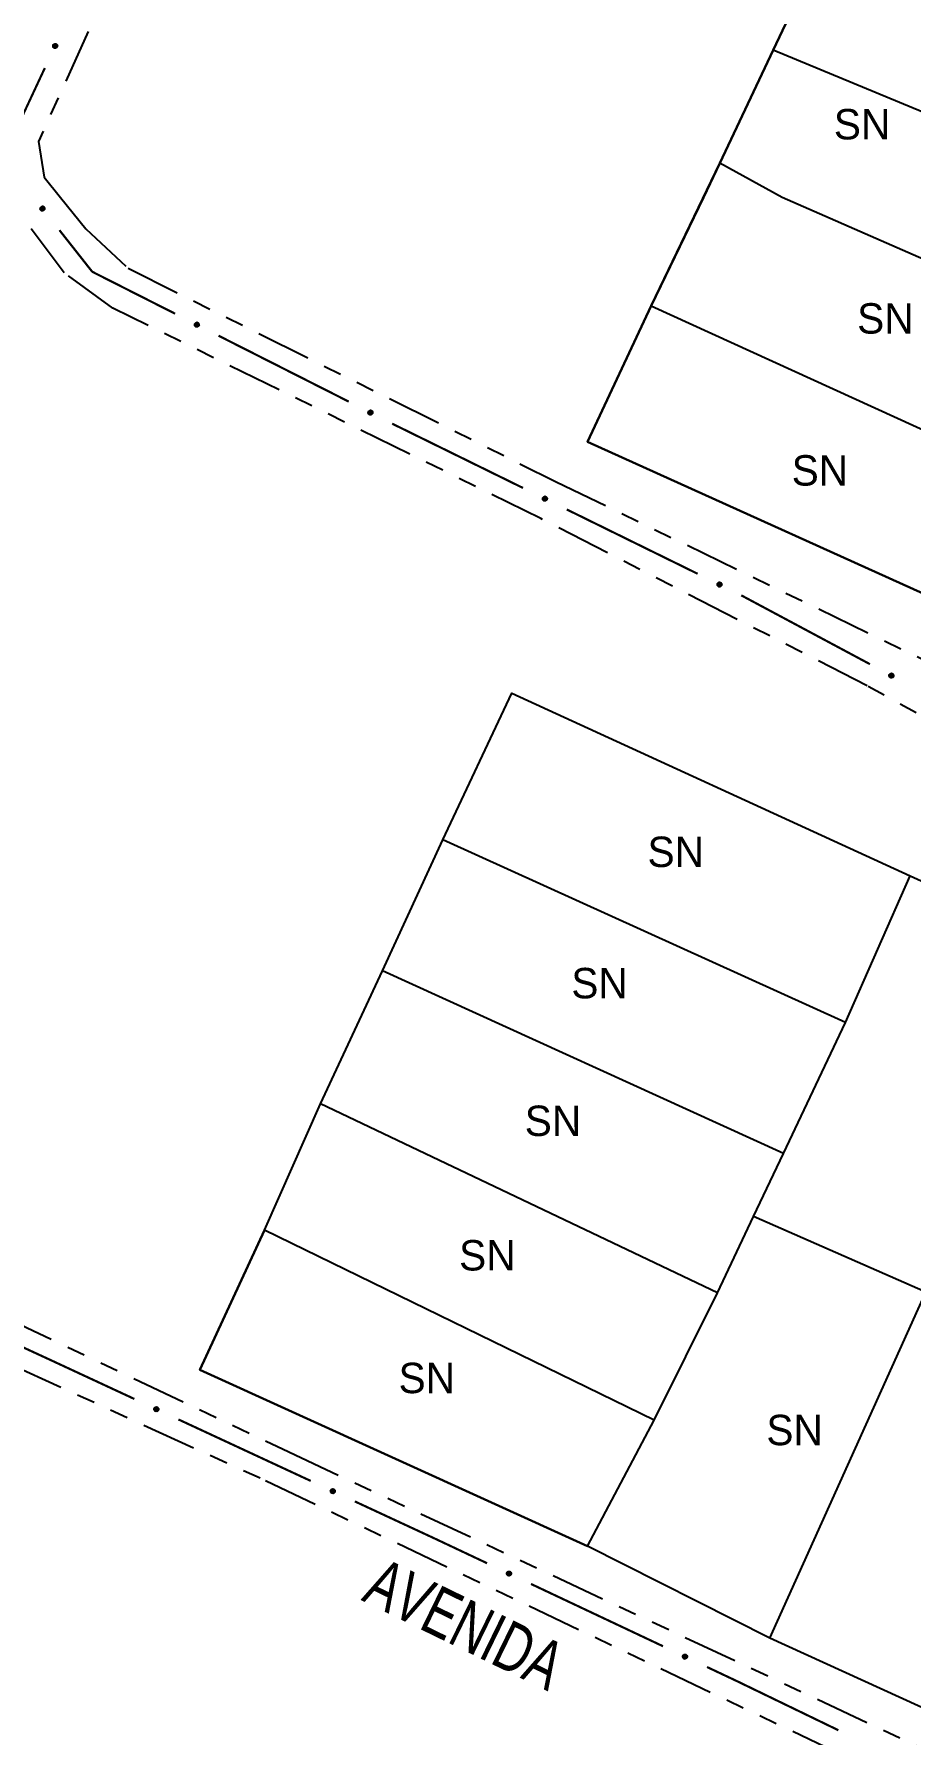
# Model space of a CAD drawing. Extents: x 203665 to 205970, y 4870865 to 4873745.
# Drawn here: x 204870.5 to 204942.6, y 4873173.9 to 4873313.7 of the extents above; entities that cross this region are included whole.
import ezdxf
from ezdxf.enums import TextEntityAlignment as Align

# ---------------------------------------------------------------- set-up
doc = ezdxf.new("R2010")
doc.units = 0
doc.header["$LTSCALE"] = 1.5
doc.header["$MEASUREMENT"] = 0
doc.linetypes.add('TRACO_25', pattern=[8, 3, -1, 1, -1, 1, -1])
for name, color, linetype in [('CD_MALHA_LOTES', 7, 'CONTINUOUS'), ('RU-QUADRA', 210, 'CONTINUOUS'), ('SV-EIXO-RUA-N-PAV', 6, 'CONTINUOUS'), ('SV-RUA-NAO-PAV', 7, 'CONTINUOUS'), ('SV-TXT-RUA-N-PAV', 7, 'CONTINUOUS'), ('Th_NmrPort', 1, 'CONTINUOUS')]:
    doc.layers.add(name, color=color, linetype=linetype)
doc.styles.add('ARIAL', font='ARIAL.SHX')

msp = doc.modelspace()

# ---------------------------------------------------------------- linework, layer by layer
at = {"layer": 'CD_MALHA_LOTES', "linetype": 'Continuous', "flags": 128}
for points in [[(204931.302433, 4873312.41227), (204935.919929, 4873322.201019)], [(204926.914263, 4873303.109675), (204931.302433, 4873312.41227)], [(204960.543078, 4873300.297614), (204931.302433, 4873312.41227)], [(204921.261452, 4873291.381018), (204926.914263, 4873303.109675)], [(204932.034126, 4873300.298081), (204926.914263, 4873303.109675)], [(204959.964183, 4873288.077798), (204932.034126, 4873300.298081)], [(204916.031353, 4873280.205123), (204921.261452, 4873291.381018)], [(204921.261452, 4873291.381018), (204954.623977, 4873276.186205)], [(204949.393878, 4873265.120417), (204916.031353, 4873280.205123)], [(204904.126707, 4873247.488815), (204909.802843, 4873259.550603)], [(204909.802843, 4873259.550603), (204942.558874, 4873244.532494)], [(204899.160089, 4873236.727808), (204904.126707, 4873247.488815)], [(204937.237497, 4873232.470706), (204904.126707, 4873247.488815)], [(204937.237497, 4873232.470706), (204942.558874, 4873244.532494)], [(204942.558874, 4873244.532494), (204956.571834, 4873238.146842)], [(204894.075217, 4873225.789422), (204899.160089, 4873236.727808)], [(204932.152626, 4873221.7097), (204899.160089, 4873236.727808)], [(204932.152626, 4873221.7097), (204937.237497, 4873232.470706)], [(204889.463357, 4873215.383174), (204894.075217, 4873225.789422)], [(204926.712996, 4873210.239176), (204894.075217, 4873225.789422)], [(204929.669317, 4873216.506575), (204932.152626, 4873221.7097)], [(204926.712996, 4873210.239176), (204929.669317, 4873216.506575)], [(204943.859655, 4873210.298302), (204929.669317, 4873216.506575)], [(204889.463357, 4873215.383174), (204884.14198, 4873203.91265)], [(204921.509872, 4873199.773801), (204889.463357, 4873215.383174)], [(204921.509872, 4873199.773801), (204926.712996, 4873210.239176)], [(204931.029224, 4873181.858499), (204943.859655, 4873210.298302)], [(204884.14198, 4873203.91265), (204916.011116, 4873189.426679)], [(204916.011116, 4873189.426679), (204921.509872, 4873199.773801)], [(204931.029224, 4873181.858499), (204916.011116, 4873189.426679)], [(204943.209265, 4873176.300616), (204931.029224, 4873181.858499)]]:
    msp.add_lwpolyline(points, dxfattribs=at)
at = {"layer": 'RU-QUADRA', "linetype": 'Continuous', "flags": 128}
for points in [[(204935.919929, 4873322.201019), (204931.302433, 4873312.41227), (204926.914263, 4873303.109675), (204925.571841, 4873300.29895), (204921.261452, 4873291.381018), (204916.031353, 4873280.205123), (204949.393878, 4873265.120417), (204960.51472, 4873260.055479), (204972.020937, 4873254.935487), (204981.820491, 4873250.421086), (204991.289723, 4873245.796578), (205007.915932, 4873238.309278), (205018.706451, 4873233.464555)], [(205010.731626, 4873144.786239), (204999.79324, 4873149.87111), (204989.860003, 4873154.955982), (204981.464053, 4873158.740072), (204965.263416, 4873166.308253), (204954.679789, 4873171.097492), (204943.209265, 4873176.300616), (204931.029224, 4873181.858499), (204916.011116, 4873189.426679), (204884.14198, 4873203.91265), (204889.463357, 4873215.383174), (204894.075217, 4873225.789422), (204899.160089, 4873236.727808), (204904.126707, 4873247.488815), (204909.802843, 4873259.550603), (204942.558874, 4873244.532494), (204956.571834, 4873238.146842), (204969.520518, 4873232.056821), (204981.582306, 4873226.735444), (204991.515543, 4873222.005332), (205002.513055, 4873216.683955), (205014.693096, 4873211.244325)]]:
    msp.add_lwpolyline(points, dxfattribs=at)
at = {"layer": 'SV-EIXO-RUA-N-PAV'}
for points in [[(204872.397619, 4873312.833443), (204872.414978, 4873312.787718), (204872.420547, 4873312.744871), (204872.414906, 4873312.707797), (204872.401379, 4873312.676336), (204872.383915, 4873312.645708), (204872.359494, 4873312.618714), (204872.325754, 4873312.594757), (204872.280009, 4873312.577021), (204872.235741, 4873312.574201), (204872.199098, 4873312.577787), (204872.16548, 4873312.590003), (204872.136011, 4873312.607467), (204872.108809, 4873312.633761), (204872.084865, 4873312.66819), (204872.068145, 4873312.714621), (204872.062973, 4873312.756664), (204872.069371, 4873312.792381), (204872.081866, 4873312.8261), (204872.10007, 4873312.857155), (204872.124195, 4873312.883515), (204872.158903, 4873312.907561), (204872.204949, 4873312.923457), (204872.246823, 4873312.929094), (204872.28262, 4873312.923199), (204872.31554, 4873312.91015), (204872.346473, 4873312.893007), (204872.37463, 4873312.869589), (204872.397619, 4873312.833443)], [(204871.253853, 4873299.202826), (204871.205894, 4873299.193235), (204871.162715, 4873299.194798), (204871.127076, 4873299.206468), (204871.098273, 4873299.224992), (204871.070939, 4873299.247262), (204871.048336, 4873299.275795), (204871.030262, 4873299.31302), (204871.020304, 4873299.361062), (204871.024813, 4873299.40519), (204871.034384, 4873299.440742), (204871.051971, 4873299.471889), (204871.07405, 4873299.498079), (204871.104465, 4873299.520578), (204871.142368, 4873299.538525), (204871.190918, 4873299.54737), (204871.233239, 4873299.545547), (204871.267414, 4873299.533354), (204871.298615, 4873299.515476), (204871.326248, 4873299.492405), (204871.348275, 4873299.464269), (204871.366276, 4873299.426074), (204871.374371, 4873299.378039), (204871.373034, 4873299.335808), (204871.361324, 4873299.301471), (204871.343031, 4873299.27115), (204871.321028, 4873299.243463), (204871.293292, 4873299.219547), (204871.253853, 4873299.202826)], [(204883.97375, 4873289.66982), (204883.927497, 4873289.653923), (204883.884495, 4873289.649718), (204883.847619, 4873289.656534), (204883.816603, 4873289.671054), (204883.786546, 4873289.689483), (204883.760341, 4873289.714748), (204883.737468, 4873289.749233), (204883.721195, 4873289.795519), (204883.719783, 4873289.839854), (204883.724531, 4873289.876364), (204883.737809, 4873289.909577), (204883.756201, 4873289.938476), (204883.783346, 4873289.964829), (204883.818519, 4873289.987667), (204883.865457, 4873290.002903), (204883.907644, 4873290.006737), (204883.943139, 4873289.999207), (204883.976444, 4873289.985647), (204884.006905, 4873289.966465), (204884.032485, 4873289.941515), (204884.055416, 4873289.90606), (204884.069841, 4873289.859533), (204884.074144, 4873289.8175), (204884.067115, 4873289.781909), (204884.053026, 4873289.74942), (204884.034909, 4873289.719048), (204884.010609, 4873289.691649), (204883.97375, 4873289.66982)], [(204898.249615, 4873282.444887), (204898.203363, 4873282.428989), (204898.16036, 4873282.424784), (204898.123484, 4873282.4316), (204898.092469, 4873282.44612), (204898.062411, 4873282.464549), (204898.036206, 4873282.489815), (204898.013333, 4873282.524299), (204897.99706, 4873282.570585), (204897.995648, 4873282.61492), (204898.000396, 4873282.65143), (204898.013675, 4873282.684643), (204898.032066, 4873282.713542), (204898.059211, 4873282.739895), (204898.094384, 4873282.762733), (204898.141322, 4873282.77797), (204898.183509, 4873282.781803), (204898.219004, 4873282.774273), (204898.25231, 4873282.760713), (204898.28277, 4873282.741531), (204898.308351, 4873282.716581), (204898.331282, 4873282.681126), (204898.345706, 4873282.634599), (204898.35001, 4873282.592566), (204898.342981, 4873282.556975), (204898.328892, 4873282.524486), (204898.310775, 4873282.494114), (204898.286474, 4873282.466715), (204898.249615, 4873282.444887)], [(204912.599857, 4873275.366175), (204912.553797, 4873275.349728), (204912.510848, 4873275.345012), (204912.473893, 4873275.351388), (204912.442707, 4873275.365538), (204912.412432, 4873275.383607), (204912.385928, 4873275.408559), (204912.362647, 4873275.442769), (204912.345824, 4873275.488858), (204912.343884, 4873275.533173), (204912.348197, 4873275.569737), (204912.361079, 4873275.603106), (204912.379125, 4873275.632222), (204912.405954, 4873275.658896), (204912.440853, 4873275.682151), (204912.487606, 4873275.697945), (204912.529745, 4873275.70228), (204912.565327, 4873275.695174), (204912.598791, 4873275.682011), (204912.629478, 4873275.663193), (204912.655354, 4873275.63855), (204912.678705, 4873275.60337), (204912.693683, 4873275.557018), (204912.698486, 4873275.51504), (204912.691882, 4873275.479367), (204912.678181, 4873275.446713), (204912.660426, 4873275.416127), (204912.636453, 4873275.388441), (204912.599857, 4873275.366175)], [(204926.960726, 4873268.311713), (204926.914666, 4873268.295266), (204926.871717, 4873268.290549), (204926.834762, 4873268.296926), (204926.803576, 4873268.311076), (204926.773301, 4873268.329145), (204926.746798, 4873268.354097), (204926.723516, 4873268.388307), (204926.706693, 4873268.434395), (204926.704753, 4873268.478711), (204926.709066, 4873268.515275), (204926.721948, 4873268.548644), (204926.739995, 4873268.57776), (204926.766824, 4873268.604433), (204926.801722, 4873268.627689), (204926.848476, 4873268.643483), (204926.890614, 4873268.647818), (204926.926196, 4873268.640712), (204926.959661, 4873268.627549), (204926.990347, 4873268.608731), (204927.016223, 4873268.584088), (204927.039574, 4873268.548908), (204927.054552, 4873268.502556), (204927.059356, 4873268.460577), (204927.052751, 4873268.424905), (204927.03905, 4873268.392251), (204927.021296, 4873268.361665), (204926.997323, 4873268.333978), (204926.960726, 4873268.311713)], [(204941.092872, 4873260.819457), (204941.046274, 4873260.804602), (204941.003188, 4873260.801363), (204940.966474, 4873260.809006), (204940.935793, 4873260.824218), (204940.906156, 4873260.843317), (204940.880525, 4873260.869165), (204940.858432, 4873260.904154), (204940.843203, 4873260.950794), (204940.842787, 4873260.995149), (204940.848353, 4873261.031544), (204940.862374, 4873261.06445), (204940.88141, 4873261.092929), (204940.909139, 4873261.118665), (204940.944816, 4873261.140708), (204940.992085, 4873261.154887), (204941.034347, 4873261.157772), (204941.069664, 4873261.149448), (204941.102657, 4873261.135143), (204941.132679, 4873261.115282), (204941.157693, 4873261.089764), (204941.179822, 4873261.053803), (204941.193198, 4873261.006964), (204941.196557, 4873260.964845), (204941.18873, 4873260.929421), (204941.173916, 4873260.897256), (204941.155121, 4873260.867299), (204941.130211, 4873260.840452), (204941.092872, 4873260.819457)], [(204880.479356, 4873200.83754), (204880.525046, 4873200.854986), (204880.567883, 4873200.860638), (204880.604968, 4873200.855068), (204880.636455, 4873200.841602), (204880.667116, 4873200.824196), (204880.694157, 4873200.799828), (204880.718179, 4873200.766134), (204880.736003, 4873200.720423), (204880.738908, 4873200.67616), (204880.735393, 4873200.639511), (204880.723241, 4873200.605869), (204880.705834, 4873200.576367), (204880.679592, 4873200.549115), (204880.645209, 4873200.525104), (204880.598811, 4873200.508295), (204880.556777, 4873200.503042), (204880.521048, 4873200.509371), (204880.487305, 4873200.521802), (204880.456215, 4873200.539946), (204880.429809, 4873200.56402), (204880.405696, 4873200.598682), (204880.389712, 4873200.644697), (204880.383994, 4873200.686561), (204880.38982, 4873200.722369), (204880.402806, 4873200.755314), (204880.41989, 4873200.786279), (204880.443254, 4873200.814482), (204880.479356, 4873200.83754)], [(204894.990561, 4873194.097738), (204895.036252, 4873194.115185), (204895.079088, 4873194.120836), (204895.116173, 4873194.115267), (204895.14766, 4873194.1018), (204895.178321, 4873194.084395), (204895.205363, 4873194.060026), (204895.229385, 4873194.026332), (204895.247208, 4873193.980621), (204895.250113, 4873193.936359), (204895.246598, 4873193.899709), (204895.234446, 4873193.866068), (204895.217039, 4873193.836565), (204895.190797, 4873193.809313), (204895.156414, 4873193.785303), (204895.110016, 4873193.768493), (204895.067982, 4873193.763241), (204895.032253, 4873193.76957), (204894.99851, 4873193.782), (204894.96742, 4873193.800145), (204894.941014, 4873193.824218), (204894.916901, 4873193.858881), (204894.900917, 4873193.904896), (204894.8952, 4873193.946759), (204894.901025, 4873193.982567), (204894.914011, 4873194.015513), (204894.931095, 4873194.046478), (204894.954459, 4873194.07468), (204894.990561, 4873194.097738)], [(204909.485887, 4873187.32248), (204909.53168, 4873187.339657), (204909.574549, 4873187.345056), (204909.6116, 4873187.339268), (204909.643008, 4873187.325616), (204909.673566, 4873187.30803), (204909.700463, 4873187.283503), (204909.724286, 4873187.249668), (204909.741839, 4873187.203852), (204909.744484, 4873187.159574), (204909.740753, 4873187.122945), (204909.728403, 4873187.089376), (204909.710822, 4873187.059977), (204909.68442, 4873187.03288), (204909.649896, 4873187.009072), (204909.603399, 4873186.992537), (204909.561335, 4873186.987532), (204909.525645, 4873186.994072), (204909.491975, 4873187.006701), (204909.460993, 4873187.025029), (204909.434729, 4873187.049257), (204909.410821, 4873187.084061), (204909.395108, 4873187.13017), (204909.389638, 4873187.172066), (204909.395675, 4873187.207839), (204909.408855, 4873187.240707), (204909.42612, 4873187.271571), (204909.44965, 4873187.299636), (204909.485887, 4873187.32248)], [(204923.957107, 4873180.497248), (204924.0029, 4873180.514425), (204924.045769, 4873180.519824), (204924.08282, 4873180.514036), (204924.114228, 4873180.500384), (204924.144786, 4873180.482798), (204924.171683, 4873180.458271), (204924.195506, 4873180.424436), (204924.213059, 4873180.37862), (204924.215704, 4873180.334341), (204924.211972, 4873180.297713), (204924.199623, 4873180.264144), (204924.182042, 4873180.234744), (204924.15564, 4873180.207648), (204924.121116, 4873180.18384), (204924.074619, 4873180.167305), (204924.032555, 4873180.1623), (204923.996865, 4873180.16884), (204923.963195, 4873180.181469), (204923.932213, 4873180.199796), (204923.905949, 4873180.224025), (204923.882041, 4873180.258829), (204923.866328, 4873180.304937), (204923.860858, 4873180.346834), (204923.866894, 4873180.382607), (204923.880075, 4873180.415475), (204923.89734, 4873180.446339), (204923.92087, 4873180.474403), (204923.957107, 4873180.497248)]]:
    msp.add_lwpolyline(points, close=True, dxfattribs=at)
for points in [[(204872.10007, 4873312.857155), (204872.062973, 4873312.756664)], [(204872.110873, 4873312.866134), (204872.067829, 4873312.741663)], [(204872.124195, 4873312.883515), (204872.068145, 4873312.714621)], [(204872.141376, 4873312.889542), (204872.079366, 4873312.698632)], [(204872.158903, 4873312.907561), (204872.084865, 4873312.66819)], [(204872.181688, 4873312.911383), (204872.097661, 4873312.653951)], [(204872.204949, 4873312.923457), (204872.108809, 4873312.633761)], [(204872.22406, 4873312.924732), (204872.12346, 4873312.625343)], [(204872.246823, 4873312.929094), (204872.136011, 4873312.607467)], [(204872.262557, 4873312.923327), (204872.151568, 4873312.601682)], [(204872.28262, 4873312.923199), (204872.16548, 4873312.590003)], [(204872.29759, 4873312.914503), (204872.180665, 4873312.586593)], [(204872.31554, 4873312.91015), (204872.199098, 4873312.577787)], [(204872.330397, 4873312.897683), (204872.221139, 4873312.579747)], [(204872.346473, 4873312.893007), (204872.235741, 4873312.574201)], [(204872.358423, 4873312.877072), (204872.260213, 4873312.579578)], [(204872.37463, 4873312.869589), (204872.280009, 4873312.577021)], [(204872.384139, 4873312.851515), (204872.302667, 4873312.589878)], [(204872.397619, 4873312.833443), (204872.325754, 4873312.594757)], [(204872.406062, 4873312.808152), (204872.345371, 4873312.613615)], [(204872.414978, 4873312.787718), (204872.359494, 4873312.618714)], [(204872.418258, 4873312.763307), (204872.374555, 4873312.64065)], [(204872.420547, 4873312.744871), (204872.383915, 4873312.645708)], [(204871.373034, 4873299.335808), (204871.07405, 4873299.498079)], [(204871.372481, 4873299.358979), (204871.093749, 4873299.507514)], [(204871.374371, 4873299.378039), (204871.104465, 4873299.520578)], [(204871.366292, 4873299.402971), (204871.126215, 4873299.528249)], [(204871.366276, 4873299.426074), (204871.142368, 4873299.538525)], [(204871.351389, 4873299.44633), (204871.173299, 4873299.538936)], [(204871.348275, 4873299.464269), (204871.190918, 4873299.54737)], [(204871.333325, 4873299.480272), (204871.217643, 4873299.543228)], [(204871.326248, 4873299.492405), (204871.233239, 4873299.545547)], [(204871.293292, 4873299.219547), (204871.020304, 4873299.361062)], [(204871.321028, 4873299.243463), (204871.024813, 4873299.40519)], [(204871.303342, 4873299.234301), (204871.026086, 4873299.380166)], [(204871.273898, 4873299.213145), (204871.029253, 4873299.336595)], [(204871.253853, 4873299.202826), (204871.030262, 4873299.31302)], [(204871.328287, 4873299.258549), (204871.032688, 4873299.418679)], [(204871.343031, 4873299.27115), (204871.034384, 4873299.440742)], [(204871.227517, 4873299.198663), (204871.045632, 4873299.290566)], [(204871.350281, 4873299.288138), (204871.046107, 4873299.457473)], [(204871.205894, 4873299.193235), (204871.048336, 4873299.275795)], [(204871.361324, 4873299.301471), (204871.051971, 4873299.471889)], [(204871.364755, 4873299.321239), (204871.065782, 4873299.483688)], [(204871.181276, 4873299.19402), (204871.067492, 4873299.257327)], [(204871.162715, 4873299.194798), (204871.070939, 4873299.247262)], [(204884.034909, 4873289.719048), (204883.719783, 4873289.839854)], [(204884.010609, 4873289.691649), (204883.721195, 4873289.795519)], [(204884.018602, 4873289.70761), (204883.72438, 4873289.815223)], [(204884.053026, 4873289.74942), (204883.724531, 4873289.876364)], [(204884.040094, 4873289.734967), (204883.72579, 4873289.854272)], [(204883.992241, 4873289.682719), (204883.733326, 4873289.772463)], [(204884.057948, 4873289.767223), (204883.733919, 4873289.894508)], [(204883.97375, 4873289.66982), (204883.737468, 4873289.749233)], [(204884.067115, 4873289.781909), (204883.737809, 4873289.909577)], [(204884.067881, 4873289.801958), (204883.749924, 4873289.923111)], [(204883.948204, 4873289.662185), (204883.755693, 4873289.729027)], [(204884.074144, 4873289.8175), (204883.756201, 4873289.938476)], [(204883.927497, 4873289.653923), (204883.760341, 4873289.714748)], [(204884.070508, 4873289.84039), (204883.774467, 4873289.950453)], [(204884.069841, 4873289.859533), (204883.783346, 4873289.964829)], [(204884.058512, 4873289.883165), (204883.80388, 4873289.97533)], [(204884.055416, 4873289.90606), (204883.818519, 4873289.987667)], [(204884.037963, 4873289.924151), (204883.849119, 4873289.992196)], [(204884.032485, 4873289.941515), (204883.865457, 4873290.002903)], [(204884.015536, 4873289.955383), (204883.892496, 4873290.002359)], [(204884.006905, 4873289.966465), (204883.907644, 4873290.006737)], [(204883.902994, 4873289.65142), (204883.781787, 4873289.698998)], [(204883.884495, 4873289.649718), (204883.786546, 4873289.689483)], [(204898.346374, 4873282.615456), (204898.050332, 4873282.725519)], [(204898.345706, 4873282.634599), (204898.059211, 4873282.739895)], [(204898.334377, 4873282.658232), (204898.079745, 4873282.750396)], [(204898.331282, 4873282.681126), (204898.094384, 4873282.762733)], [(204898.313828, 4873282.699218), (204898.124985, 4873282.767262)], [(204898.308351, 4873282.716581), (204898.141322, 4873282.77797)], [(204898.291401, 4873282.730449), (204898.168361, 4873282.777426)], [(204898.28277, 4873282.741531), (204898.183509, 4873282.781803)], [(204898.310775, 4873282.494114), (204897.995648, 4873282.61492)], [(204898.286474, 4873282.466715), (204897.99706, 4873282.570585)], [(204898.294468, 4873282.482677), (204898.000245, 4873282.590289)], [(204898.328892, 4873282.524486), (204898.000396, 4873282.65143)], [(204898.315959, 4873282.510033), (204898.001656, 4873282.629338)], [(204898.268106, 4873282.457785), (204898.009191, 4873282.547529)], [(204898.333813, 4873282.542289), (204898.009784, 4873282.669574)], [(204898.249615, 4873282.444887), (204898.013333, 4873282.524299)], [(204898.342981, 4873282.556975), (204898.013675, 4873282.684643)], [(204898.343746, 4873282.577024), (204898.02579, 4873282.698178)], [(204898.224069, 4873282.437251), (204898.031558, 4873282.504093)], [(204898.35001, 4873282.592566), (204898.032066, 4873282.713542)], [(204898.203363, 4873282.428989), (204898.036206, 4873282.489815)], [(204898.178859, 4873282.426486), (204898.057653, 4873282.474064)], [(204898.16036, 4873282.424784), (204898.062411, 4873282.464549)], [(204912.660426, 4873275.416127), (204912.343884, 4873275.533173)], [(204912.636453, 4873275.388441), (204912.345824, 4873275.488858)], [(204912.678181, 4873275.446713), (204912.348197, 4873275.569737)], [(204912.644257, 4873275.404496), (204912.348774, 4873275.508599)], [(204912.665421, 4873275.432107), (204912.349719, 4873275.547661)], [(204912.68289, 4873275.464573), (204912.357368, 4873275.587991)], [(204912.618194, 4873275.379293), (204912.358228, 4873275.465948)], [(204912.691882, 4873275.479367), (204912.361079, 4873275.603106)], [(204912.599857, 4873275.366175), (204912.362647, 4873275.442769)], [(204912.692408, 4873275.499424), (204912.373032, 4873275.616783)], [(204912.698486, 4873275.51504), (204912.379125, 4873275.632222)], [(204912.574404, 4873275.358236), (204912.381111, 4873275.422781)], [(204912.553797, 4873275.349728), (204912.385928, 4873275.408559)], [(204912.694578, 4873275.537885), (204912.397247, 4873275.644415)], [(204912.693683, 4873275.557018), (204912.405954, 4873275.658896)], [(204912.529325, 4873275.346934), (204912.407561, 4873275.393065)], [(204912.510848, 4873275.345012), (204912.412432, 4873275.383607)], [(204912.682073, 4873275.580514), (204912.426362, 4873275.66964)], [(204912.678705, 4873275.60337), (204912.440853, 4873275.682151)], [(204912.661038, 4873275.621253), (204912.471397, 4873275.687044)], [(204912.655354, 4873275.63855), (204912.487606, 4873275.697945)], [(204912.638241, 4873275.652215), (204912.51465, 4873275.697723)], [(204912.629478, 4873275.663193), (204912.529745, 4873275.70228)], [(204927.021296, 4873268.361665), (204926.704753, 4873268.478711)], [(204926.997323, 4873268.333978), (204926.706693, 4873268.434395)], [(204927.03905, 4873268.392251), (204926.709066, 4873268.515275)], [(204927.005126, 4873268.350034), (204926.709643, 4873268.454136)], [(204927.02629, 4873268.377644), (204926.710588, 4873268.493199)], [(204927.043759, 4873268.410111), (204926.718238, 4873268.533529)], [(204926.979063, 4873268.32483), (204926.719097, 4873268.411486)], [(204927.052751, 4873268.424905), (204926.721948, 4873268.548644)], [(204926.960726, 4873268.311713), (204926.723516, 4873268.388307)], [(204927.053277, 4873268.444962), (204926.733901, 4873268.562321)], [(204927.059356, 4873268.460577), (204926.739995, 4873268.57776)], [(204926.935273, 4873268.303774), (204926.74198, 4873268.368319)], [(204926.914666, 4873268.295266), (204926.746798, 4873268.354097)], [(204927.055447, 4873268.483423), (204926.758117, 4873268.589953)], [(204927.054552, 4873268.502556), (204926.766824, 4873268.604433)], [(204926.890194, 4873268.292472), (204926.76843, 4873268.338603)], [(204926.871717, 4873268.290549), (204926.773301, 4873268.329145)], [(204927.042942, 4873268.526052), (204926.787231, 4873268.615178)], [(204927.039574, 4873268.548908), (204926.801722, 4873268.627689)], [(204927.021907, 4873268.56679), (204926.832267, 4873268.632582)], [(204927.016223, 4873268.584088), (204926.848476, 4873268.643483)], [(204926.99911, 4873268.597753), (204926.875519, 4873268.643261)], [(204926.990347, 4873268.608731), (204926.890614, 4873268.647818)], [(204941.155121, 4873260.867299), (204940.842787, 4873260.995149)], [(204941.130211, 4873260.840452), (204940.843203, 4873260.950794)], [(204941.138562, 4873260.85623), (204940.846829, 4873260.970422)], [(204941.173916, 4873260.897256), (204940.848353, 4873261.031544)], [(204941.160662, 4873260.883097), (204940.849116, 4873261.009429)], [(204941.111648, 4873260.831937), (204940.854813, 4873260.927471)], [(204941.179235, 4873260.914944), (204940.858146, 4873261.049472)], [(204941.092872, 4873260.819457), (204940.858432, 4873260.904154)], [(204941.18873, 4873260.929421), (204940.862374, 4873261.06445)], [(204941.189946, 4873260.949447), (204940.87479, 4873261.077709)], [(204941.067161, 4873260.812396), (204940.876199, 4873260.883544)], [(204941.046274, 4873260.804602), (204940.880525, 4873260.869165)], [(204941.196557, 4873260.964845), (204940.88141, 4873261.092929)], [(204941.193436, 4873260.987811), (204940.89994, 4873261.104493)], [(204941.021721, 4873260.80265), (204940.901613, 4873260.852937)], [(204941.003188, 4873260.801363), (204940.906156, 4873260.843317)], [(204941.193198, 4873261.006964), (204940.909139, 4873261.118665)], [(204941.182402, 4873261.030845), (204940.929904, 4873261.128703)], [(204941.179822, 4873261.053803), (204940.944816, 4873261.140708)], [(204941.162779, 4873261.072282), (204940.975511, 4873261.14455)], [(204941.157693, 4873261.089764), (204940.992085, 4873261.154887)], [(204941.141059, 4873261.104009), (204941.019105, 4873261.153736)], [(204941.132679, 4873261.115282), (204941.034347, 4873261.157772)], [(204880.383994, 4873200.686561), (204880.705834, 4873200.576367)], [(204880.3884, 4873200.663806), (204880.687981, 4873200.563781)], [(204880.389712, 4873200.644697), (204880.679592, 4873200.549115)], [(204880.389731, 4873200.702305), (204880.711589, 4873200.591934)], [(204880.38982, 4873200.722369), (204880.723241, 4873200.605869)], [(204880.398488, 4873200.737356), (204880.726621, 4873200.621061)], [(204880.401831, 4873200.62146), (204880.659424, 4873200.537928)], [(204880.402806, 4873200.755314), (204880.735393, 4873200.639511)], [(204880.405696, 4873200.598682), (204880.645209, 4873200.525104)], [(204880.415244, 4873200.770195), (204880.73339, 4873200.661548)], [(204880.41989, 4873200.786279), (204880.738908, 4873200.67616)], [(204880.423749, 4873200.581189), (204880.614778, 4873200.519546)], [(204880.429809, 4873200.56402), (204880.598811, 4873200.508295)], [(204880.435802, 4873200.79826), (204880.733484, 4873200.700622)], [(204880.443254, 4873200.814482), (204880.736003, 4873200.720423)], [(204880.447216, 4873200.550731), (204880.571769, 4873200.507927)], [(204880.456215, 4873200.539946), (204880.556777, 4873200.503042)], [(204880.46131, 4873200.824026), (204880.723102, 4873200.743057)], [(204880.479356, 4873200.83754), (204880.718179, 4873200.766134)], [(204880.50463, 4873200.846032), (204880.699284, 4873200.785714)], [(204880.525046, 4873200.854986), (204880.694157, 4873200.799828)], [(204880.549452, 4873200.858313), (204880.672192, 4873200.814847)], [(204880.567883, 4873200.860638), (204880.667116, 4873200.824196)], [(204894.8952, 4873193.946759), (204895.217039, 4873193.836565)], [(204894.899605, 4873193.924005), (204895.199187, 4873193.82398)], [(204894.900917, 4873193.904896), (204895.190797, 4873193.809313)], [(204894.900936, 4873193.962504), (204895.222794, 4873193.852133)], [(204894.901025, 4873193.982567), (204895.234446, 4873193.866068)], [(204894.909693, 4873193.997554), (204895.237826, 4873193.881259)], [(204894.913036, 4873193.881658), (204895.170629, 4873193.798126)], [(204894.914011, 4873194.015513), (204895.246598, 4873193.899709)], [(204894.916901, 4873193.858881), (204895.156414, 4873193.785303)], [(204894.92645, 4873194.030393), (204895.244595, 4873193.921747)], [(204894.931095, 4873194.046478), (204895.250113, 4873193.936359)], [(204894.934954, 4873193.841388), (204895.125983, 4873193.779745)], [(204894.941014, 4873193.824218), (204895.110016, 4873193.768493)], [(204894.947007, 4873194.058458), (204895.244689, 4873193.96082)], [(204894.954459, 4873194.07468), (204895.247208, 4873193.980621)], [(204894.958421, 4873193.81093), (204895.082974, 4873193.768126)], [(204894.96742, 4873193.800145), (204895.067982, 4873193.763241)], [(204894.972515, 4873194.084224), (204895.234307, 4873194.003255)], [(204894.990561, 4873194.097738), (204895.229385, 4873194.026332)], [(204895.015835, 4873194.10623), (204895.210489, 4873194.045913)], [(204895.036252, 4873194.115185), (204895.205363, 4873194.060026)], [(204895.060657, 4873194.118512), (204895.183398, 4873194.075045)], [(204895.079088, 4873194.120836), (204895.178321, 4873194.084395)], [(204909.389638, 4873187.172066), (204909.710822, 4873187.059977)], [(204909.393909, 4873187.149286), (204909.692896, 4873187.047497)], [(204909.395108, 4873187.13017), (204909.68442, 4873187.03288)], [(204909.395467, 4873187.187777), (204909.716669, 4873187.07551)], [(204909.395675, 4873187.207839), (204909.728403, 4873187.089376)], [(204909.40443, 4873187.222775), (204909.731873, 4873187.104548)], [(204909.40709, 4873187.106861), (204909.664186, 4873187.021812)], [(204909.408855, 4873187.240707), (204909.740753, 4873187.122945)], [(204909.410821, 4873187.084061), (204909.649896, 4873187.009072)], [(204909.42138, 4873187.255515), (204909.73888, 4873187.144994)], [(204909.42612, 4873187.271571), (204909.744484, 4873187.159574)], [(204909.42877, 4873187.066462), (204909.619433, 4873187.003694)], [(204909.434729, 4873187.049257), (204909.603399, 4873186.992537)], [(204909.442103, 4873187.283458), (204909.739204, 4873187.184067)], [(204909.44965, 4873187.299636), (204909.741839, 4873187.203852)], [(204909.452057, 4873187.035866), (204909.576356, 4873186.992329)], [(204909.460993, 4873187.025029), (204909.561335, 4873186.987532)], [(204909.467762, 4873187.309073), (204909.729073, 4873187.226562)], [(204909.485887, 4873187.32248), (204909.724286, 4873187.249668)], [(204909.511211, 4873187.330823), (204909.705506, 4873187.269359)], [(204909.53168, 4873187.339657), (204909.700463, 4873187.283503)], [(204909.556105, 4873187.34284), (204909.678587, 4873187.298651)], [(204909.574549, 4873187.345056), (204909.673566, 4873187.30803)], [(204923.860858, 4873180.346834), (204924.182042, 4873180.234744)], [(204923.865129, 4873180.324054), (204924.164116, 4873180.222265)], [(204923.866328, 4873180.304937), (204924.15564, 4873180.207648)], [(204923.866687, 4873180.362544), (204924.187889, 4873180.250278)], [(204923.866894, 4873180.382607), (204924.199623, 4873180.264144)], [(204923.87565, 4873180.397543), (204924.203092, 4873180.279315)], [(204923.87831, 4873180.281629), (204924.135406, 4873180.19658)], [(204923.880075, 4873180.415475), (204924.211972, 4873180.297713)], [(204923.882041, 4873180.258829), (204924.121116, 4873180.18384)], [(204923.8926, 4873180.430282), (204924.210099, 4873180.319762)], [(204923.89734, 4873180.446339), (204924.215704, 4873180.334341)], [(204923.89999, 4873180.24123), (204924.090653, 4873180.178462)], [(204923.905949, 4873180.224025), (204924.074619, 4873180.167305)], [(204923.913323, 4873180.458226), (204924.210424, 4873180.358835)], [(204923.92087, 4873180.474403), (204924.213059, 4873180.37862)], [(204923.923277, 4873180.210634), (204924.047576, 4873180.167097)], [(204923.932213, 4873180.199796), (204924.032555, 4873180.1623)], [(204923.938982, 4873180.483841), (204924.200293, 4873180.40133)], [(204923.957107, 4873180.497248), (204924.195506, 4873180.424436)], [(204923.982431, 4873180.505591), (204924.176726, 4873180.444127)], [(204924.0029, 4873180.514425), (204924.171683, 4873180.458271)], [(204924.027325, 4873180.517608), (204924.149807, 4873180.473419)], [(204924.045769, 4873180.519824), (204924.144786, 4873180.482798)]]:
    msp.add_lwpolyline(points, dxfattribs=at)
at = {"layer": 'SV-EIXO-RUA-N-PAV', "const_width": 0.18}
for points in [[(204871.391137, 4873310.937531), (204868.85326, 4873305.500696)], [(204875.287192, 4873294.189413), (204872.592108, 4873297.60689)], [(204875.865086, 4873293.896944), (204875.287192, 4873294.189413)], [(204882.110777, 4873290.736036), (204875.865086, 4873293.896944)], [(204896.386642, 4873283.511102), (204885.679743, 4873288.929802)], [(204900.281084, 4873281.540147), (204899.955608, 4873281.704868)], [(204900.851225, 4873281.260078), (204900.281084, 4873281.540147)], [(204910.724322, 4873276.410135), (204900.851225, 4873281.260078)], [(204925.085192, 4873269.355673), (204914.31454, 4873274.64652)], [(204939.254307, 4873261.927231), (204928.67177, 4873267.58496)], [(204867.86154, 4873206.56489), (204871.493076, 4873204.888005)], [(204871.493076, 4873204.888005), (204872.190762, 4873204.565844)], [(204872.190762, 4873204.565844), (204878.749396, 4873201.519654)], [(204882.377197, 4873199.834703), (204893.260601, 4873194.779852)], [(204896.888403, 4873193.094902), (204903.237055, 4873190.146238)], [(204903.237055, 4873190.146238), (204903.479511, 4873190.033629)], [(204903.479511, 4873190.033629), (204907.759979, 4873188.014781)], [(204911.377784, 4873186.308473), (204922.231199, 4873181.189549)], [(204925.849004, 4873179.483241), (204927.657907, 4873178.630087)], [(204927.657907, 4873178.630087), (204928.317735, 4873178.318884)], [(204928.317735, 4873178.318884), (204936.662916, 4873174.281621)]]:
    msp.add_lwpolyline(points, dxfattribs=at)
at = {"layer": 'SV-RUA-NAO-PAV', "linetype": 'TRACO_25'}
for points in [[(205021.566461, 4873300.296616, 6.964069), (205019.120236, 4873301.46294, 6.964069), (204969.931527, 4873323.833727, 7.437443), (204952.616932, 4873331.70832, 7.437443), (204925.58, 4873344.62, 7.279913), (204901.47, 4873355.21, 6.988138), (204899.2, 4873357.52, 6.929782), (204897.53, 4873359.24, 6.920057), (204895.27, 4873358.47, 6.929782), (204893.024334, 4873353.772801, 6.993655), (204879.920026, 4873324.874031, 6.540004), (204870.862968, 4873304.900613, 6.540004), (204871.323678, 4873301.970392, 6.540004), (204872.676492, 4873300.299052, 6.540004)], [(204822.634837, 4873300.29987, 6.184974), (204801.503931, 4873250.260404, 5.642566), (204797.636098, 4873245.630286, 5.642566), (204793.857037, 4873245.340456, 5.642566), (204753.980655, 4873264.903778, 5.425603), (204751.312931, 4873258.903507, 5.425603), (204762.521747, 4873254.002613, 5.425603), (204776.037059, 4873247.514272, 5.425603), (204791.450275, 4873240.199526, 5.425603), (204835.854747, 4873219.276588, 5.51436), (204889.549353, 4873194.812241, 5.839805), (204966.702026, 4873158.135893, 5.977872), (205027.175916, 4873130.711006, 5.780633), (205072.292015, 4873107.8872, 4.902919)], [(204872.676492, 4873300.299052, 6.540004), (204874.764079, 4873297.719932, 6.540004), (204878.254191, 4873294.469538, 6.549866), (204913.441076, 4873276.926587, 6.944345), (204946.27804, 4873261.023865, 7.033103), (204953.117045, 4873259.013386, 7.003517), (204962.205434, 4873257.38282, 7.013379), (204971.143979, 4873255.312232, 7.003517), (204978.283197, 4873252.291669, 6.954207), (204985.621394, 4873248.346746, 6.895035), (204991.452395, 4873244.420477, 6.993655), (204998.662988, 4873236.399574, 7.003517), (205006.12373, 4873227.638608, 6.904897), (205012.933928, 4873221.367842, 6.875311), (205021.813455, 4873215.817022, 6.875311), (205065.419304, 4873195.123436, 6.362489), (205115.744303, 4873171.999349, 5.573532), (205131.452392, 4873166.038158, 5.386155), (205138.940891, 4873165.317734, 5.396017), (205144.259457, 4873166.127521, 5.553808), (205148.197881, 4873168.577489, 5.682014), (205150.736491, 4873171.497559, 5.849667), (205175.815792, 4873225.409941, 6.21456)], [(205274.879616, 4873094.826152, 5.445327), (205239.77314, 4873110.828994, 5.534084), (205171.160165, 4873141.614516, 5.238225), (205147.342577, 4873152.39644, 5.139606), (205093.337922, 4873177.290831, 5.682014), (205062.441035, 4873191.33333, 6.313179), (205004.296572, 4873218.91811, 6.766829), (204982.858972, 4873227.799786, 6.865449), (204971.539941, 4873233.560743, 6.806277), (204961.749725, 4873242.331827, 6.786553), (204954.559152, 4873250.262723, 6.776691), (204948.31924, 4873255.043359, 6.875311), (204939.019937, 4873260.13417, 6.934483), (204912.192203, 4873273.896445, 6.796415), (204876.973539, 4873291.196146, 6.737244), (204872.968465, 4873294.105095, 6.727382), (204870.105082, 4873297.92018, 6.727382)], [(204846.17258, 4873218.636027, 5.622842), (204891.448267, 4873197.162305, 5.96801), (204969.550678, 4873160.65592, 6.056768), (205029.094706, 4873133.491097, 5.820081), (205073.800912, 4873110.617309, 4.902919)]]:
    msp.add_polyline3d(points, dxfattribs=at)

# ---------------------------------------------------------------- texts
at = {"layer": 'SV-TXT-RUA-N-PAV', "style": 'ARIAL', "width": 0.7}
msp.add_text('AVENIDA', height=4, rotation=334, dxfattribs=at).set_placement((204897.344192, 4873184.996692))
at = {"layer": 'Th_NmrPort', "color": 1}
for p in [(204936.284034, 4873306.317885), (204938.199453, 4873290.351649), (204932.817693, 4873277.858277), (204920.961781, 4873246.500264), (204914.693213, 4873235.704398), (204910.862422, 4873224.386151), (204905.464489, 4873213.329095), (204900.485097, 4873203.24351), (204930.736902, 4873198.966278)]:
    msp.add_text('SN', height=2.5, dxfattribs=at).set_placement(p, align=Align.MIDDLE_LEFT)

doc.saveas('drawing.dxf')
